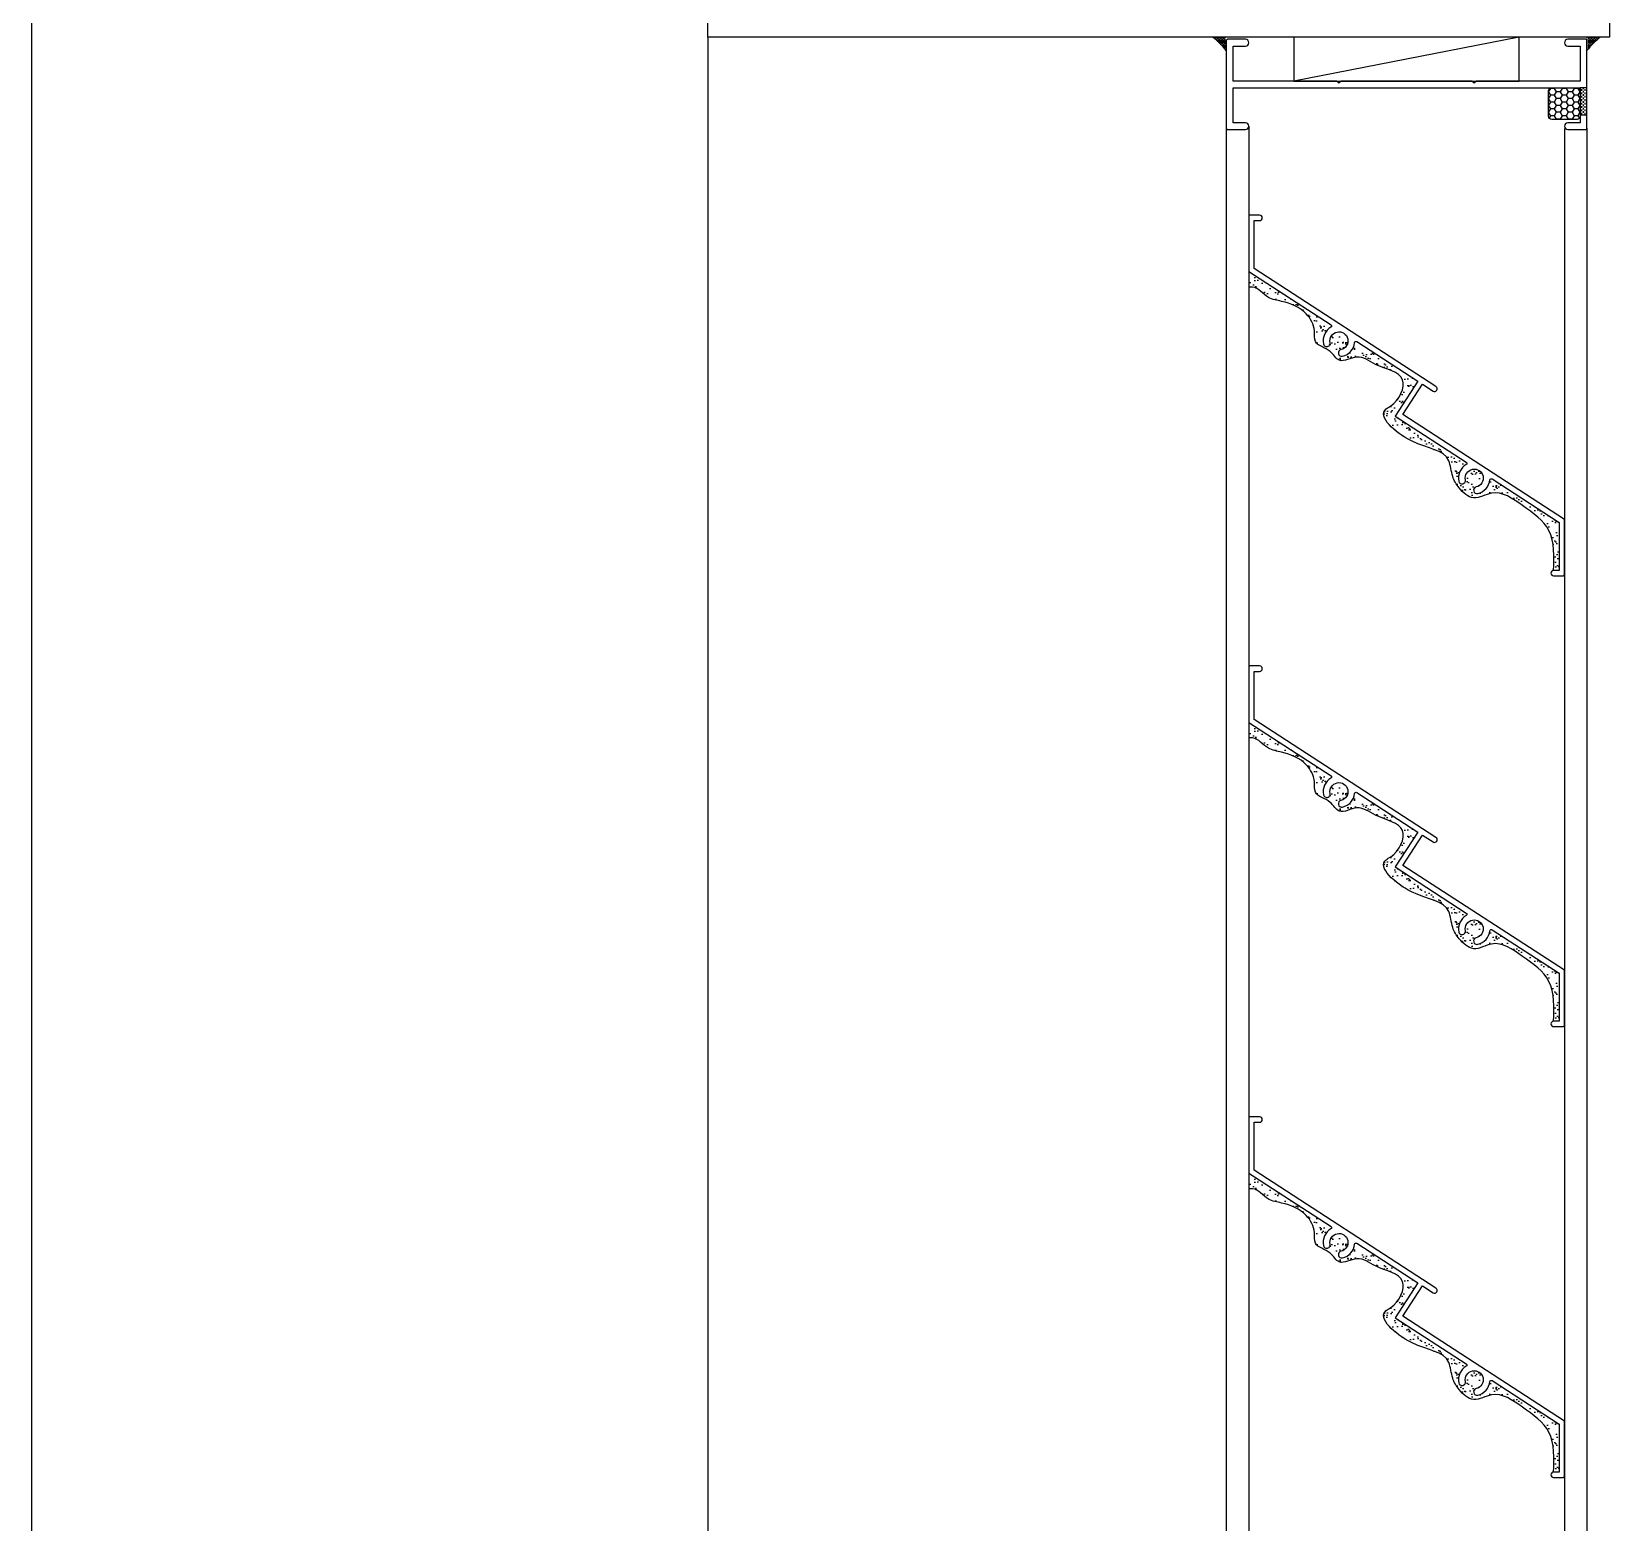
# Model space of a CAD drawing. Header units: millimetres. Extents: x 19868 to 801382, y -4805 to 85279.
# Drawn here: x 369438.2 to 369786.9, y 48289.4 to 48620.2 of the extents above; entities that cross this region are included whole.
import ezdxf

# ---------------------------------------------------------------- set-up
doc = ezdxf.new("R2010")
doc.units = ezdxf.units.MM
doc.header["$LTSCALE"] = 250
for name, color, linetype in [('A-ELE-8', 8, 'Continuous'), ('A-ETC-8', 8, 'Continuous'), ('INSUL', 8, 'Continuous')]:
    doc.layers.add(name, color=color, linetype=linetype)

# ---------------------------------------------------------------- blocks, each defined once
blk = doc.blocks.new('A$C8466693f')
at = {"layer": 'INSUL'}
h = blk.add_hatch(dxfattribs=at)
h.set_pattern_fill('DOTS', color=256, scale=0.2, angle=90)
h.set_pattern_definition([(270, (81939.33182, 9512.34467), (0.3175, -0.15875), [0, -0.3175])])
h.paths.add_polyline_path([(165, -80.8), (165, -80), (162, -80, -0.068271), (165, -83)])
h = blk.add_hatch(dxfattribs=at)
h.set_pattern_fill('DOTS', color=256, scale=0.2, angle=90)
h.set_pattern_definition([(270, (81959.33182, 9512.34467), (0.3175, -0.15875), [0, -0.3175])])
h.paths.add_polyline_path([(245, -80.8), (245, -80), (248, -80, 0.068271), (245, -83)])
h = blk.add_hatch(dxfattribs=at)
h.set_pattern_fill('HONEY', color=256, scale=7, angle=180)
h.set_pattern_definition([(180, (30090.4707, 26954.9678), (-1.3125, -0.757772228), [0.875, -1.75]), (300, (30090.4707, 26954.9678), (1.3125, -0.757772228), [0.875, -1.75]), (240, (30090.4707, 26954.9678), (-9e-16, -1.515544457), [-1.75, 0.875])])
edge = h.paths.add_edge_path()
edge.add_line((237.2, -91.25), (242.8, -91.25))
edge.add_arc((242.8, -91.95), 0.7, 0, 90, ccw=False)
edge.add_line((243.5, -91.95), (243.5, -97.55))
edge.add_arc((242.8, -97.55), 0.7, -90, 0, ccw=False)
edge.add_line((242.8, -98.25), (237.2, -98.25))
edge.add_arc((237.2, -97.55), 0.7, 180, 270, ccw=False)
edge.add_line((236.5, -97.55), (236.5, -91.95))
edge.add_arc((237.2, -91.95), 0.7, 90, 180, ccw=False)
h = blk.add_hatch(dxfattribs=at)
h.set_pattern_fill('DASH', color=256, scale=3, angle=270)
h.set_pattern_definition([(270, (39182.747, -2004.8761), (0.375, -0.375), [0.375, -0.375])])
h.paths.add_polyline_path([(245, -91.25), (243.5, -91.25), (243.5, -97.25), (245, -97.25)])
h = blk.add_hatch(dxfattribs=at)
h.set_pattern_fill('AR-SAND', color=256, scale=0.05)
h.set_pattern_definition([(37.5, (-44677.3643, 113734.0197), (-0.080001565, 2.447066187), [0, -1.9304, 0, -2.159, 0, -2.06375]), (7.5, (-44677.3643, 113734.0197), (2.24761642, 3.5841255), [0, -1.0414, 0, -1.7399, 0, -0.66675]), (327.5, (-44678.9264, 113734.0197), (3.95496185, 0.007185923), [0, -0.635, 0, -2.286, 0, -2.9845]), (317.5, (-44678.9264, 113734.0197), (3.81778226, 1.11464662), [0, -0.3175, 0, -1.4986, 0, -1.7145])])
edge = h.paths.add_edge_path()
edge.add_arc((188.08, -144.1), 0.3, 300.425, 417, ccw=False)
edge.add_arc((190, -147.37), 3.5, 480.425, 551.1734)
edge.add_arc((187.3, -147.91), 0.75, 191.1734, 371.1734)
edge.add_arc((190, -147.37), 2, -77.1734, 191.1734, ccw=False)
edge.add_arc((190.61, -150.05), 0.75, 462.8266, 642.8266)
edge.add_arc((190, -147.37), 3.5, 282.8266, 353.575)
edge.add_arc((193.78, -147.8), 0.3, 417, 533.575, ccw=False)
edge.add_line((193.94, -147.55), (207.51, -156.36))
edge.add_line((207.51, -156.36), (202.49, -164.07))
edge.add_line((202.49, -164.07), (218.24, -174.3))
edge.add_arc((218.08, -174.55), 0.3, 300.425, 417, ccw=False)
edge.add_arc((220, -177.83), 3.5, 480.425, 551.1734)
edge.add_arc((217.3, -178.36), 0.75, 191.1734, 371.1734)
edge.add_arc((220, -177.83), 2, -77.1734, 191.1734, ccw=False)
edge.add_arc((220.61, -180.51), 0.75, 462.8266, 642.8266)
edge.add_arc((220, -177.83), 3.5, 282.8266, 353.575)
edge.add_arc((223.78, -178.25), 0.3, 417, 533.575, ccw=False)
edge.add_line((223.94, -178), (238.8, -187.65))
edge.add_line((238.8, -187.65), (238.8, -198.3))
edge.add_line((238.8, -198.3), (237.6, -198.3))
edge.add_spline(control_points=[(237.6, -198.3), (237.72, -195.33), (237.98, -188.91), (230.99, -184.17), (224.97, -179.8), (219.86, -183.19), (216.68, -180.3), (214.93, -177.41), (214.58, -171.4), (206.57, -171.5), (197.87, -163.66), (203.13, -161.08), (206.19, -154.62), (198.48, -153.41), (194.39, -149.96), (190.03, -152.8), (188.14, -149), (184.28, -148.4), (184.84, -144.43), (182.67, -140.53), (178.32, -138.67), (173.82, -138.05), (171.99, -135.34), (170.27, -135.44), (170, -135.46)], knot_values=[0, 0, 0, 0, 8.903403, 16.972588, 24.386558, 28.464058, 32.376054, 35.250962, 38.890173, 48.28531, 57.322987, 58.527761, 64.920636, 71.793865, 76.258779, 80.217284, 83.010925, 86.979037, 89.314988, 93.488168, 99.635723, 102.710115, 106.902697, 107.715399, 107.715399, 107.715399, 107.715399], degree=3, periodic=0)
edge.add_line((170, -135.46), (170, -132))
edge.add_line((170, -132), (188.24, -143.84))
h = blk.add_hatch(dxfattribs=at)
h.set_pattern_fill('AR-SAND', color=256, scale=0.05)
h.set_pattern_definition([(37.5, (-44677.3643, 113634.0197), (-0.080001565, 2.447066187), [0, -1.9304, 0, -2.159, 0, -2.06375]), (7.5, (-44677.3643, 113634.0197), (2.24761642, 3.5841255), [0, -1.0414, 0, -1.7399, 0, -0.66675]), (327.5, (-44678.9264, 113634.0197), (3.95496185, 0.007185923), [0, -0.635, 0, -2.286, 0, -2.9845]), (317.5, (-44678.9264, 113634.0197), (3.81778226, 1.11464662), [0, -0.3175, 0, -1.4986, 0, -1.7145])])
edge = h.paths.add_edge_path()
edge.add_arc((188.08, -244.1), 0.3, 300.425, 417, ccw=False)
edge.add_arc((190, -247.37), 3.5, 480.425, 551.1734)
edge.add_arc((187.3, -247.91), 0.75, 191.1734, 371.1734)
edge.add_arc((190, -247.37), 2, -77.1734, 191.1734, ccw=False)
edge.add_arc((190.61, -250.05), 0.75, 462.8266, 642.8266)
edge.add_arc((190, -247.37), 3.5, 282.8266, 353.575)
edge.add_arc((193.78, -247.8), 0.3, 417, 533.575, ccw=False)
edge.add_line((193.94, -247.55), (207.51, -256.36))
edge.add_line((207.51, -256.36), (202.49, -264.07))
edge.add_line((202.49, -264.07), (218.24, -274.3))
edge.add_arc((218.08, -274.55), 0.3, 300.425, 417, ccw=False)
edge.add_arc((220, -277.83), 3.5, 480.425, 551.1734)
edge.add_arc((217.3, -278.36), 0.75, 191.1734, 371.1734)
edge.add_arc((220, -277.83), 2, -77.1734, 191.1734, ccw=False)
edge.add_arc((220.61, -280.51), 0.75, 462.8266, 642.8266)
edge.add_arc((220, -277.83), 3.5, 282.8266, 353.575)
edge.add_arc((223.78, -278.25), 0.3, 417, 533.575, ccw=False)
edge.add_line((223.94, -278), (238.8, -287.65))
edge.add_line((238.8, -287.65), (238.8, -298.3))
edge.add_line((238.8, -298.3), (237.6, -298.3))
edge.add_spline(control_points=[(237.6, -298.3), (237.72, -295.33), (237.98, -288.91), (230.99, -284.17), (224.97, -279.8), (219.86, -283.19), (216.68, -280.3), (214.93, -277.41), (214.58, -271.4), (206.57, -271.5), (197.87, -263.66), (203.13, -261.08), (206.19, -254.62), (198.48, -253.41), (194.39, -249.96), (190.03, -252.8), (188.14, -249), (184.28, -248.4), (184.84, -244.43), (182.67, -240.53), (178.32, -238.67), (173.82, -238.05), (171.99, -235.34), (170.27, -235.44), (170, -235.46)], knot_values=[0, 0, 0, 0, 8.903403, 16.972588, 24.386558, 28.464058, 32.376054, 35.250962, 38.890173, 48.28531, 57.322987, 58.527761, 64.920636, 71.793865, 76.258779, 80.217284, 83.010925, 86.979037, 89.314988, 93.488168, 99.635723, 102.710115, 106.902697, 107.715399, 107.715399, 107.715399, 107.715399], degree=3, periodic=0)
edge.add_line((170, -235.46), (170, -232))
edge.add_line((170, -232), (188.24, -243.84))
h = blk.add_hatch(dxfattribs=at)
h.set_pattern_fill('AR-SAND', color=256, scale=0.05)
h.set_pattern_definition([(37.5, (-44677.3643, 113534.0197), (-0.080001565, 2.447066187), [0, -1.9304, 0, -2.159, 0, -2.06375]), (7.5, (-44677.3643, 113534.0197), (2.24761642, 3.5841255), [0, -1.0414, 0, -1.7399, 0, -0.66675]), (327.5, (-44678.9264, 113534.0197), (3.95496185, 0.007185923), [0, -0.635, 0, -2.286, 0, -2.9845]), (317.5, (-44678.9264, 113534.0197), (3.81778226, 1.11464662), [0, -0.3175, 0, -1.4986, 0, -1.7145])])
edge = h.paths.add_edge_path()
edge.add_arc((188.08, -344.1), 0.3, 300.425, 417, ccw=False)
edge.add_arc((190, -347.37), 3.5, 480.425, 551.1734)
edge.add_arc((187.3, -347.91), 0.75, 191.1734, 371.1734)
edge.add_arc((190, -347.37), 2, -77.1734, 191.1734, ccw=False)
edge.add_arc((190.61, -350.05), 0.75, 462.8266, 642.8266)
edge.add_arc((190, -347.37), 3.5, 282.8266, 353.575)
edge.add_arc((193.78, -347.8), 0.3, 417, 533.575, ccw=False)
edge.add_line((193.94, -347.55), (207.51, -356.36))
edge.add_line((207.51, -356.36), (202.49, -364.07))
edge.add_line((202.49, -364.07), (218.24, -374.3))
edge.add_arc((218.08, -374.55), 0.3, 300.425, 417, ccw=False)
edge.add_arc((220, -377.83), 3.5, 480.425, 551.1734)
edge.add_arc((217.3, -378.36), 0.75, 191.1734, 371.1734)
edge.add_arc((220, -377.83), 2, -77.1734, 191.1734, ccw=False)
edge.add_arc((220.61, -380.51), 0.75, 462.8266, 642.8266)
edge.add_arc((220, -377.83), 3.5, 282.8266, 353.575)
edge.add_arc((223.78, -378.25), 0.3, 417, 533.575, ccw=False)
edge.add_line((223.94, -378), (238.8, -387.65))
edge.add_line((238.8, -387.65), (238.8, -398.3))
edge.add_line((238.8, -398.3), (237.6, -398.3))
edge.add_spline(control_points=[(237.6, -398.3), (237.72, -395.33), (237.98, -388.91), (230.99, -384.17), (224.97, -379.8), (219.86, -383.19), (216.68, -380.3), (214.93, -377.41), (214.58, -371.4), (206.57, -371.5), (197.87, -363.66), (203.13, -361.08), (206.19, -354.62), (198.48, -353.41), (194.39, -349.96), (190.03, -352.8), (188.14, -349), (184.28, -348.4), (184.84, -344.43), (182.67, -340.53), (178.32, -338.67), (173.82, -338.05), (171.99, -335.34), (170.27, -335.44), (170, -335.46)], knot_values=[0, 0, 0, 0, 8.903403, 16.972588, 24.386558, 28.464058, 32.376054, 35.250962, 38.890173, 48.28531, 57.322987, 58.527761, 64.920636, 71.793865, 76.258779, 80.217284, 83.010925, 86.979037, 89.314988, 93.488168, 99.635723, 102.710115, 106.902697, 107.715399, 107.715399, 107.715399, 107.715399], degree=3, periodic=0)
edge.add_line((170, -335.46), (170, -332))
edge.add_line((170, -332), (188.24, -343.84))
for p, q in [((50, -80), (50, -3926.45)), ((230, -80), (180, -89.75)), ((165, -100.2), (165, -4160)), ((170, -99.75), (170, -4160)), ((240, -100.26), (240, -4140.25)), ((245, -100.2), (245, -4160))]:
    blk.add_line(p, q, dxfattribs=at)
for points in [[(250, -20), (250, -80), (50, -80), (50, -20)], [(230, -80), (180, -80), (180, -89.75), (230, -89.75)], [(245, -91.25), (243.5, -91.25), (243.5, -97.25), (245, -97.25)]]:
    blk.add_lwpolyline(points, close=True, dxfattribs=at)
for points in [[(190.5, -89.75), (190, -90.25), (189.5, -89.75), (166.5, -89.75), (166.5, -82), (169.25, -82, 1), (169.25, -80.5), (165.3, -80.5, 0.414214), (165, -80.8), (165, -100.2, 0.414214), (165.3, -100.5), (169.25, -100.5, 1), (169.25, -99), (166.5, -99), (166.5, -91.25), (243.5, -91.25), (243.5, -99), (240.75, -99, 1), (240.75, -100.5), (244.7, -100.5, 0.414214), (245, -100.2), (245, -80.8, 0.414214), (244.7, -80.5), (240.75, -80.5, 1), (240.75, -82), (243.5, -82), (243.5, -89.75), (220.5, -89.75), (220, -90.25), (219.5, -89.75)], [(237.2, -91.25), (242.8, -91.25, -0.414214), (243.5, -91.95), (243.5, -97.55, -0.414214), (242.8, -98.25), (237.2, -98.25, -0.414214), (236.5, -97.55), (236.5, -91.95, -0.414214)]]:
    blk.add_lwpolyline(points, format="xyb", close=True, dxfattribs=at)
at = {"layer": 'INSUL', "elevation": 0}
for points in [[(172.4, -120.7, 1), (172.4, -119.5), (170.3, -119.5, 0.414214), (170, -119.8), (170, -132), (188.24, -143.84, -0.557593), (188.23, -144.35, 0.318892), (186.57, -148.05, 1), (188.04, -147.76, -2.365798), (190.44, -149.32, 1), (190.78, -150.79, 0.318892), (193.48, -147.76, -0.557593), (193.94, -147.55), (207.51, -156.36), (202.49, -164.07), (218.24, -174.3, -0.557593), (218.23, -174.81, 0.318892), (216.57, -178.51, 1), (218.04, -178.21, -2.365798), (220.44, -179.78, 1), (220.78, -181.24, 0.318892), (223.48, -178.22, -0.557593), (223.94, -178), (238.8, -187.65), (238.8, -198.3), (237.6, -198.3, 1), (237.6, -199.5), (239.7, -199.5, 0.414214), (240, -199.2), (240, -187), (204.15, -163.72), (208.51, -157.01), (210.86, -158.53, 1), (211.51, -157.53), (171.2, -131.35), (171.2, -120.7)], [(172.4, -220.7, 1), (172.4, -219.5), (170.3, -219.5, 0.414214), (170, -219.8), (170, -232), (188.24, -243.84, -0.557593), (188.23, -244.35, 0.318892), (186.57, -248.05, 1), (188.04, -247.76, -2.365798), (190.44, -249.32, 1), (190.78, -250.79, 0.318892), (193.48, -247.76, -0.557593), (193.94, -247.55), (207.51, -256.36), (202.49, -264.07), (218.24, -274.3, -0.557593), (218.23, -274.81, 0.318892), (216.57, -278.51, 1), (218.04, -278.21, -2.365798), (220.44, -279.78, 1), (220.78, -281.24, 0.318892), (223.48, -278.22, -0.557593), (223.94, -278), (238.8, -287.65), (238.8, -298.3), (237.6, -298.3, 1), (237.6, -299.5), (239.7, -299.5, 0.414214), (240, -299.2), (240, -287), (204.15, -263.72), (208.51, -257.01), (210.86, -258.53, 1), (211.51, -257.53), (171.2, -231.35), (171.2, -220.7)], [(172.4, -320.7, 1), (172.4, -319.5), (170.3, -319.5, 0.414214), (170, -319.8), (170, -332), (188.24, -343.84, -0.557593), (188.23, -344.35, 0.318892), (186.57, -348.05, 1), (188.04, -347.76, -2.365798), (190.44, -349.32, 1), (190.78, -350.79, 0.318892), (193.48, -347.76, -0.557593), (193.94, -347.55), (207.51, -356.36), (202.49, -364.07), (218.24, -374.3, -0.557593), (218.23, -374.81, 0.318892), (216.57, -378.51, 1), (218.04, -378.21, -2.365798), (220.44, -379.78, 1), (220.78, -381.24, 0.318892), (223.48, -378.22, -0.557593), (223.94, -378), (238.8, -387.65), (238.8, -398.3), (237.6, -398.3, 1), (237.6, -399.5), (239.7, -399.5, 0.414214), (240, -399.2), (240, -387), (204.15, -363.72), (208.51, -357.01), (210.86, -358.53, 1), (211.51, -357.53), (171.2, -331.35), (171.2, -320.7)]]:
    blk.add_lwpolyline(points, format="xyb", close=True, dxfattribs=at)
at = {"layer": 'INSUL'}
for centre, start, end in [((152.57, -92.43), 37.1889, 52.8111), ((257.43, -92.43), 127.1889, 142.8111)]:
    blk.add_arc(centre, 15.61, start, end, dxfattribs=at)
at = {"layer": 'INSUL', "start_tangent": (0.040343, 0.999186), "end_tangent": (-0.998408, -0.056397)}
for points in [[(237.6, -198.3), (236.58, -189.46), (230.71, -183.92), (223.83, -181.17), (219.88, -182.21), (216.66, -180), (215.24, -177.5), (214.36, -173.97), (206.06, -169.57), (200.45, -162.48), (201.47, -161.83), (204.1, -156), (198.13, -152.59), (193.97, -150.98), (190.07, -151.69), (188.06, -149.75), (184.78, -147.51), (184.55, -145.19), (182.75, -141.42), (177.28, -138.62), (174.34, -137.73), (170.81, -135.46), (170, -135.46)], [(237.6, -298.3), (236.58, -289.46), (230.71, -283.92), (223.83, -281.17), (219.88, -282.21), (216.66, -280), (215.24, -277.5), (214.36, -273.97), (206.06, -269.57), (200.45, -262.48), (201.47, -261.83), (204.1, -256), (198.13, -252.59), (193.97, -250.98), (190.07, -251.69), (188.06, -249.75), (184.78, -247.51), (184.55, -245.19), (182.75, -241.42), (177.28, -238.62), (174.34, -237.73), (170.81, -235.46), (170, -235.46)], [(237.6, -398.3), (236.58, -389.46), (230.71, -383.92), (223.83, -381.17), (219.88, -382.21), (216.66, -380), (215.24, -377.5), (214.36, -373.97), (206.06, -369.57), (200.45, -362.48), (201.47, -361.83), (204.1, -356), (198.13, -352.59), (193.97, -350.98), (190.07, -351.69), (188.06, -349.75), (184.78, -347.51), (184.55, -345.19), (182.75, -341.42), (177.28, -338.62), (174.34, -337.73), (170.81, -335.46), (170, -335.46)]]:
    blk.add_spline(points, degree=3, dxfattribs=at)

msp = doc.modelspace()

# ---------------------------------------------------------------- linework, layer by layer
at = {"layer": 'A-ELE-8'}
msp.add_line((369438.21, 48698.93, 0), (369438.21, 44458.86, 0), dxfattribs=at)

# ---------------------------------------------------------------- block references
at = {"layer": 'A-ETC-8'}
msp.add_blockref('A$C8466693f', (369538.21, 48698.93), dxfattribs=at)

doc.saveas('drawing.dxf')
